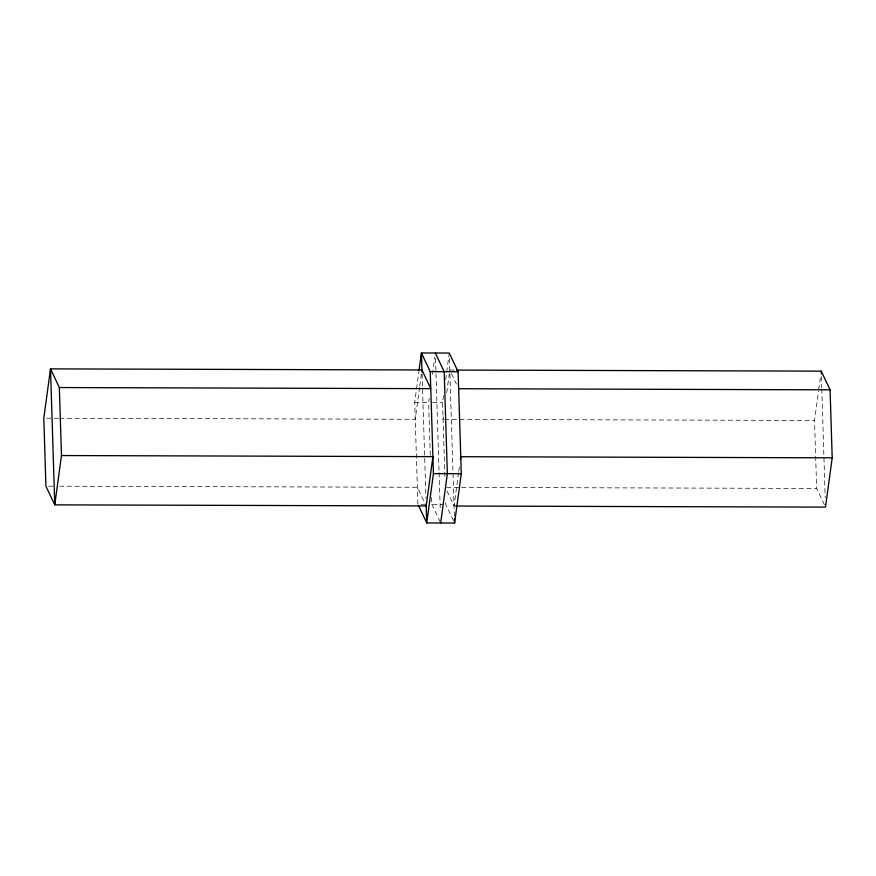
<?xml version="1.0" encoding="UTF-8"?>
<svg xmlns="http://www.w3.org/2000/svg" width="876" height="876" viewBox="0 0 876 876"><rect width="100%" height="100%" fill="white"/><g stroke="black" fill="none" stroke-linecap="round" stroke-linejoin="round"><path stroke-width="0.66" stroke-dasharray="4.38 3.29" d="M425.495 504.291L417.896 504.269L414.709 402.292L416.341 390.291M416.516 388.955L418.87 371.632M419.593 387.301L415.235 419.286L60.192 418.246M419.768 385.966L421.761 371.304M430.291 455.356L428.638 402.325L429.174 398.328M432.437 374.337L434.803 357.014M444.877 476.478L442.566 402.369L443.464 395.7M445.643 379.713L449.268 353.05M443.092 419.363L443.453 416.702M446.716 392.711L449.257 374.052M458.586 472.712L454.053 506.032L446.88 490.856M458.772 471.376L459.681 464.718M824.382 504.784L816.651 488.447L814.527 420.458L818.523 391.134M818.699 389.798L820.692 375.136M449.804 370.055L455.268 370.066M414.709 402.292L428.638 402.325M432.437 402.336L442.566 402.369M46.527 418.202L58.823 418.235M444.46 419.374L814.527 420.458M48.662 486.191L52.757 486.202M59.579 486.224L417.359 487.275L425.09 503.612M446.585 487.363L460.239 487.395M461.608 487.406L816.651 488.447M431.605 497.513L431.824 504.313L443.223 504.346M451.458 373.559L456.429 384.06M453.483 520.694L445.753 504.346L445.665 501.63M431.824 504.313L440.102 521.822M821.414 376.581L821.754 387.455M821.798 388.813L825.192 497.601M449.443 358.492L454.37 516.227M435.514 358.448L439.04 471.31M439.084 472.679L440.234 509.383M422.068 374.052L425.966 498.466"/><path stroke-width="1.31" d="M61.473 455.542L54.761 504.861L426.196 505.945L432.908 456.637L61.473 455.542L59.349 387.553L50.512 368.884L421.947 369.968L430.784 388.648L59.349 387.553M419.056 370.296L421.411 352.973L449.268 353.05L458.104 371.731L461.291 473.708L454.589 523.027L426.732 522.95L418.443 505.441M422.013 372.015L421.411 352.973L430.247 371.654L433.434 473.631L426.732 522.95L426.174 505.266M440.661 522.983L447.362 473.675L444.176 371.687L435.339 353.017M460.404 459.385L460.765 456.714L832.2 457.809L830.076 389.82L821.239 371.139L456.626 370.077M832.2 457.809L825.488 507.116L455.421 506.032M430.247 371.654L458.104 371.731M458.641 388.725L830.076 389.82M433.434 473.631L461.291 473.708M821.239 371.139L821.327 373.855M454.458 518.942L454.589 523.027M50.512 368.884L43.8 418.191L45.924 486.18L54.761 504.861L50.512 368.884"/></g></svg>
